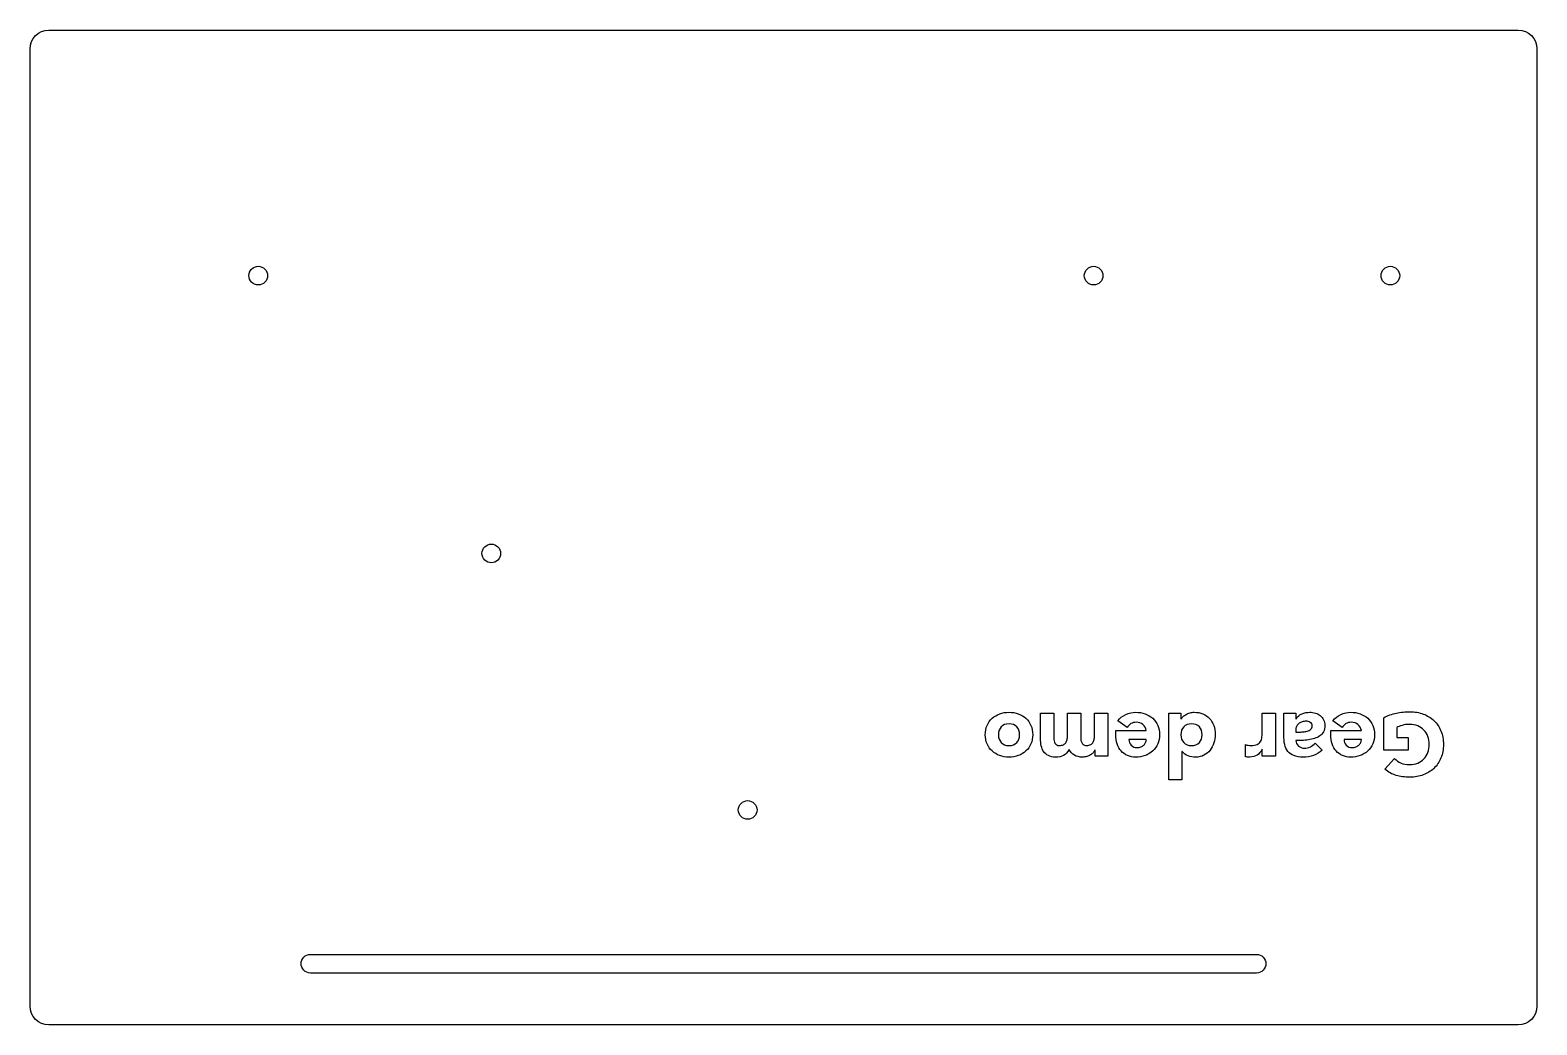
# Model space of a CAD drawing. Header units: millimetres. Extents: x 679 to 921, y 371 to 530.
import ezdxf

# ---------------------------------------------------------------- set-up
doc = ezdxf.new("R2010")
doc.units = ezdxf.units.MM
doc.header["$MEASUREMENT"] = 0
doc.layers.get('0').update_dxf_attribs({"lineweight": 0})

msp = doc.modelspace()

# ---------------------------------------------------------------- linework, layer by layer
at = {"color": 18, "lineweight": 25, "true_color": 0x000000}
for p, q in [((841.35, 416.45), (841.35, 420.5)), ((841.35, 420.5), (843.47, 420.5)), ((843.47, 420.5), (843.47, 416.51)), ((845.69, 416.87), (845.69, 420.5)), ((845.69, 420.5), (847.81, 420.5)), ((847.81, 420.5), (847.81, 416.87)), ((850.02, 417.08), (850.02, 420.5)), ((850.02, 420.5), (852.14, 420.5)), ((852.14, 420.5), (852.14, 413.64)), ((855.24, 418.23), (853.75, 419.32)), ((861.95, 420.5), (863.89, 420.5)), ((861.95, 409.82), (861.95, 420.5)), ((863.89, 420.5), (863.89, 419.6)), ((863.89, 419.6), (863.92, 419.6)), ((876.96, 417.64), (876.96, 420.5)), ((876.96, 420.5), (879.08, 420.5)), ((879.08, 420.5), (879.08, 413.64)), ((880.41, 417.01), (880.41, 420.5)), ((880.41, 420.5), (882.35, 420.5)), ((882.35, 420.5), (882.35, 419.64)), ((882.35, 419.64), (882.38, 419.64)), ((889.76, 418.23), (888.27, 419.32)), ((896.44, 414.57), (896.44, 419.8)), ((853.43, 417.07), (853.43, 417.73)), ((853.43, 417.73), (858.34, 417.73)), ((858.34, 416.29), (855.55, 416.29)), ((882.35, 417.95), (882.35, 417.49)), ((882.35, 417.49), (882.88, 417.49)), ((887.95, 417.07), (887.95, 417.73)), ((887.95, 417.73), (892.86, 417.73)), ((892.86, 416.29), (890.07, 416.29)), ((898.56, 418.23), (898.56, 416.6)), ((898.56, 416.6), (900.35, 416.6)), ((900.35, 416.6), (900.35, 414.57)), ((850.11, 414.57), (850.08, 414.57)), ((850.11, 413.64), (850.11, 414.57)), ((852.14, 413.64), (850.11, 413.64)), ((864.09, 414.37), (864.06, 414.37)), ((864.06, 414.37), (864.06, 409.82)), ((874.25, 413.54), (874.25, 415.47)), ((876.96, 414.74), (876.93, 414.74)), ((876.96, 413.64), (876.96, 414.74)), ((879.08, 413.64), (876.96, 413.64)), ((885.43, 415.73), (886.56, 414.57)), ((900.35, 414.57), (896.44, 414.57)), ((896.65, 411.53), (898.2, 413.23)), ((864.06, 409.82), (861.95, 409.82))]:
    msp.add_line(p, q, dxfattribs=at)
for centre in [(715.79, 490.74), (849.88, 490.74), (897.51, 490.74), (753.2, 446.16), (794.35, 404.99)]:
    msp.add_circle(centre, 1.5, dxfattribs=at)
for points, knots in [([(921.03, 527.14), (921.03, 528.8), (919.68, 530.14), (918.03, 530.14), (918.03, 530.14), (682.17, 530.14), (682.17, 530.14), (680.52, 530.14), (679.17, 528.8), (679.17, 527.14), (679.17, 527.14), (679.17, 373.5), (679.17, 373.5), (679.17, 371.85), (680.52, 370.5), (682.17, 370.5), (682.17, 370.5), (918.03, 370.5), (918.03, 370.5), (919.68, 370.5), (921.03, 371.85), (921.03, 373.5), (921.03, 373.5), (921.03, 527.14), (921.03, 527.14)], [0, 0, 0, 0, 1, 1, 1, 2, 2, 2, 3, 3, 3, 4, 4, 4, 5, 5, 5, 6, 6, 6, 7, 7, 7, 8, 8, 8, 8]), ([(876.03, 378.82), (876.86, 378.82), (877.53, 379.49), (877.53, 380.32), (877.53, 381.15), (876.86, 381.82), (876.03, 381.82), (876.03, 381.82), (724.17, 381.82), (724.17, 381.82), (723.34, 381.82), (722.67, 381.15), (722.67, 380.32), (722.67, 379.49), (723.34, 378.82), (724.17, 378.82), (724.17, 378.82), (876.03, 378.82), (876.03, 378.82)], [0, 0, 0, 0, 1, 1, 1, 2, 2, 2, 3, 3, 3, 4, 4, 4, 5, 5, 5, 6, 6, 6, 6])]:
    msp.add_open_spline(points, degree=3, knots=knots, dxfattribs=at)
for points in [[(832.48, 417.07), (832.48, 417.62), (832.58, 418.11), (832.78, 418.55)], [(832.78, 418.55), (832.98, 419), (833.25, 419.38), (833.6, 419.7)], [(833.6, 419.7), (833.94, 420.01), (834.34, 420.25), (834.81, 420.42)], [(834.81, 420.42), (835.27, 420.59), (835.77, 420.67), (836.3, 420.67)], [(836.3, 418.81), (835.76, 418.81), (835.34, 418.65), (835.05, 418.33)], [(836.3, 420.67), (836.82, 420.67), (837.32, 420.59), (837.79, 420.42)], [(837.55, 418.33), (837.25, 418.65), (836.83, 418.81), (836.3, 418.81)], [(837.79, 420.42), (838.25, 420.25), (838.66, 420.01), (839.01, 419.7)], [(839.01, 419.7), (839.35, 419.38), (839.61, 419), (839.81, 418.55)], [(839.81, 418.55), (840.01, 418.11), (840.11, 417.62), (840.11, 417.07)], [(853.75, 419.32), (854.09, 419.75), (854.52, 420.08), (855.04, 420.32)], [(855.04, 420.32), (855.56, 420.55), (856.09, 420.67), (856.65, 420.67)], [(855.87, 418.84), (855.63, 418.68), (855.42, 418.47), (855.24, 418.23)], [(856.75, 419.06), (856.4, 419.06), (856.11, 418.99), (855.87, 418.84)], [(856.65, 420.67), (857.18, 420.67), (857.68, 420.59), (858.15, 420.42)], [(857.79, 418.71), (857.51, 418.94), (857.16, 419.06), (856.75, 419.06)], [(858.34, 417.73), (858.26, 418.14), (858.08, 418.46), (857.79, 418.71)], [(858.15, 420.42), (858.61, 420.25), (859.01, 420.01), (859.36, 419.7)], [(859.36, 419.7), (859.7, 419.38), (859.97, 419), (860.17, 418.55)], [(860.17, 418.55), (860.36, 418.11), (860.46, 417.62), (860.46, 417.07)], [(863.92, 419.6), (864.01, 419.72), (864.12, 419.85), (864.26, 419.98)], [(864.26, 419.98), (864.39, 420.1), (864.55, 420.22), (864.74, 420.32)], [(865.59, 418.81), (865.05, 418.81), (864.64, 418.65), (864.35, 418.33)], [(864.74, 420.32), (864.92, 420.42), (865.12, 420.51), (865.35, 420.57)], [(865.35, 420.57), (865.57, 420.64), (865.79, 420.67), (866.03, 420.67)], [(866.85, 418.33), (866.55, 418.65), (866.13, 418.81), (865.59, 418.81)], [(866.03, 420.67), (866.54, 420.67), (867, 420.59), (867.41, 420.42)], [(867.41, 420.42), (867.83, 420.24), (868.18, 419.99), (868.48, 419.68)], [(868.48, 419.68), (868.78, 419.36), (869, 418.99), (869.16, 418.55)], [(869.16, 418.55), (869.32, 418.12), (869.4, 417.64), (869.4, 417.13)], [(882.5, 418.51), (882.4, 418.35), (882.35, 418.16), (882.35, 417.95)], [(882.38, 419.64), (882.62, 420.01), (882.93, 420.27), (883.33, 420.43)], [(882.85, 418.91), (882.7, 418.8), (882.58, 418.67), (882.5, 418.51)], [(883.37, 419.15), (883.17, 419.09), (883, 419.01), (882.85, 418.91)], [(883.33, 420.43), (883.72, 420.59), (884.13, 420.67), (884.56, 420.67)], [(883.97, 419.23), (883.76, 419.23), (883.56, 419.2), (883.37, 419.15)], [(884.64, 419.05), (884.43, 419.17), (884.2, 419.23), (883.97, 419.23)], [(884.56, 420.67), (884.88, 420.67), (885.19, 420.62), (885.49, 420.53)], [(884.97, 418.48), (884.97, 418.74), (884.86, 418.93), (884.64, 419.05)], [(884.74, 417.93), (884.89, 418.06), (884.97, 418.25), (884.97, 418.48)], [(885.49, 420.53), (885.78, 420.45), (886.04, 420.31), (886.27, 420.14)], [(886.27, 420.14), (886.49, 419.96), (886.67, 419.74), (886.8, 419.47)], [(887, 418.55), (887, 418.16), (886.93, 417.82), (886.79, 417.55)], [(886.8, 419.47), (886.94, 419.21), (887, 418.9), (887, 418.55)], [(888.27, 419.32), (888.61, 419.75), (889.04, 420.08), (889.56, 420.32)], [(889.56, 420.32), (890.08, 420.55), (890.61, 420.67), (891.17, 420.67)], [(890.39, 418.84), (890.15, 418.68), (889.93, 418.47), (889.76, 418.23)], [(891.27, 419.06), (890.92, 419.06), (890.63, 418.99), (890.39, 418.84)], [(891.17, 420.67), (891.7, 420.67), (892.19, 420.59), (892.67, 420.42)], [(892.31, 418.71), (892.03, 418.94), (891.68, 419.06), (891.27, 419.06)], [(892.86, 417.73), (892.78, 418.14), (892.59, 418.46), (892.31, 418.71)], [(892.67, 420.42), (893.13, 420.25), (893.53, 420.01), (893.88, 419.7)], [(893.88, 419.7), (894.22, 419.38), (894.49, 419), (894.69, 418.55)], [(894.69, 418.55), (894.88, 418.11), (894.98, 417.62), (894.98, 417.07)], [(896.44, 419.8), (897.09, 420.14), (897.76, 420.38), (898.47, 420.53)], [(898.47, 420.53), (899.18, 420.68), (899.9, 420.76), (900.63, 420.76)], [(899.39, 418.57), (899.04, 418.45), (898.76, 418.34), (898.56, 418.23)], [(900.63, 418.72), (900.15, 418.72), (899.74, 418.67), (899.39, 418.57)], [(900.63, 420.76), (901.41, 420.76), (902.13, 420.63), (902.79, 420.39)], [(901.92, 418.48), (901.53, 418.64), (901.1, 418.72), (900.63, 418.72)], [(902.89, 417.82), (902.62, 418.1), (902.29, 418.32), (901.92, 418.48)], [(902.79, 420.39), (903.45, 420.14), (904.02, 419.8), (904.5, 419.34)], [(904.5, 419.34), (904.98, 418.88), (905.36, 418.33), (905.63, 417.68)], [(832.78, 415.59), (832.58, 416.03), (832.48, 416.52), (832.48, 417.07)], [(835.05, 418.33), (834.75, 418.01), (834.6, 417.59), (834.6, 417.07)], [(834.6, 417.07), (834.6, 416.55), (834.75, 416.13), (835.05, 415.81)], [(837.99, 417.07), (837.99, 417.59), (837.84, 418.01), (837.55, 418.33)], [(837.55, 415.81), (837.84, 416.13), (837.99, 416.55), (837.99, 417.07)], [(840.11, 417.07), (840.11, 416.52), (840.01, 416.03), (839.81, 415.59)], [(841.48, 415.29), (841.39, 415.65), (841.35, 416.03), (841.35, 416.45)], [(843.47, 416.51), (843.47, 416.19), (843.54, 415.91), (843.68, 415.69)], [(845.42, 415.78), (845.51, 415.93), (845.58, 416.09), (845.63, 416.28)], [(845.63, 416.28), (845.67, 416.47), (845.69, 416.67), (845.69, 416.87)], [(847.81, 416.87), (847.81, 416.75), (847.81, 416.6), (847.82, 416.42)], [(847.82, 416.42), (847.83, 416.24), (847.86, 416.07), (847.92, 415.91)], [(849.81, 415.88), (849.9, 416.04), (849.95, 416.23), (849.98, 416.43)], [(849.98, 416.43), (850.01, 416.64), (850.02, 416.86), (850.02, 417.08)], [(853.65, 415.59), (853.5, 416.03), (853.43, 416.52), (853.43, 417.07)], [(855.55, 416.29), (855.54, 415.94), (855.66, 415.63), (855.9, 415.38)], [(858.23, 415.81), (858.3, 415.96), (858.33, 416.12), (858.34, 416.29)], [(860.46, 417.07), (860.46, 416.52), (860.36, 416.03), (860.17, 415.59)], [(864.35, 418.33), (864.05, 418.01), (863.89, 417.59), (863.89, 417.07)], [(863.89, 417.07), (863.89, 416.55), (864.05, 416.13), (864.35, 415.81)], [(867.28, 417.07), (867.28, 417.59), (867.14, 418.01), (866.85, 418.33)], [(866.85, 415.81), (867.14, 416.13), (867.28, 416.55), (867.28, 417.07)], [(869.4, 417.13), (869.4, 416.65), (869.33, 416.19), (869.19, 415.76)], [(876.66, 415.98), (876.79, 416.18), (876.87, 416.42), (876.9, 416.7)], [(876.9, 416.7), (876.94, 416.99), (876.96, 417.3), (876.96, 417.64)], [(880.55, 415.5), (880.45, 415.94), (880.41, 416.44), (880.41, 417.01)], [(883.32, 416.15), (882.97, 416.14), (882.65, 416.14), (882.35, 416.14)], [(882.35, 416.14), (882.35, 415.76), (882.49, 415.46), (882.76, 415.25)], [(882.88, 417.49), (883.04, 417.49), (883.24, 417.5), (883.48, 417.52)], [(884.35, 416.24), (884, 416.19), (883.65, 416.16), (883.32, 416.15)], [(883.48, 417.52), (883.72, 417.53), (883.95, 417.57), (884.18, 417.64)], [(884.18, 417.64), (884.39, 417.7), (884.58, 417.8), (884.74, 417.93)], [(885.34, 416.46), (885.01, 416.36), (884.69, 416.28), (884.35, 416.24)], [(886.2, 416.87), (885.94, 416.69), (885.66, 416.56), (885.34, 416.46)], [(886.79, 417.55), (886.64, 417.28), (886.44, 417.05), (886.2, 416.87)], [(888.17, 415.59), (888.02, 416.03), (887.95, 416.52), (887.95, 417.07)], [(890.07, 416.29), (890.06, 415.94), (890.18, 415.63), (890.42, 415.38)], [(892.75, 415.81), (892.82, 415.96), (892.85, 416.12), (892.86, 416.29)], [(894.98, 417.07), (894.98, 416.52), (894.88, 416.03), (894.69, 415.59)], [(903.53, 416.8), (903.38, 417.19), (903.16, 417.53), (902.89, 417.82)], [(903.74, 415.5), (903.74, 415.97), (903.67, 416.41), (903.53, 416.8)], [(905.63, 417.68), (905.9, 417.03), (906.03, 416.3), (906.03, 415.5)], [(833.6, 414.46), (833.25, 414.77), (832.98, 415.14), (832.78, 415.59)], [(834.81, 413.72), (834.34, 413.89), (833.94, 414.14), (833.6, 414.46)], [(836.3, 413.47), (835.77, 413.47), (835.27, 413.55), (834.81, 413.72)], [(835.05, 415.81), (835.34, 415.49), (835.76, 415.33), (836.3, 415.33)], [(836.3, 415.33), (836.83, 415.33), (837.25, 415.49), (837.55, 415.81)], [(837.79, 413.72), (837.32, 413.55), (836.82, 413.47), (836.3, 413.47)], [(839.01, 414.46), (838.66, 414.14), (838.25, 413.89), (837.79, 413.72)], [(839.81, 415.59), (839.61, 415.14), (839.35, 414.77), (839.01, 414.46)], [(841.87, 414.34), (841.69, 414.61), (841.55, 414.92), (841.48, 415.29)], [(842.62, 413.71), (842.3, 413.86), (842.05, 414.07), (841.87, 414.34)], [(843.78, 413.47), (843.32, 413.47), (842.93, 413.55), (842.62, 413.71)], [(843.68, 415.69), (843.81, 415.45), (844.05, 415.33), (844.4, 415.33)], [(845.07, 413.75), (844.72, 413.56), (844.29, 413.47), (843.78, 413.47)], [(844.4, 415.33), (844.65, 415.33), (844.85, 415.38), (845.02, 415.46)], [(845.02, 415.46), (845.18, 415.54), (845.32, 415.64), (845.42, 415.78)], [(845.96, 414.7), (845.71, 414.25), (845.42, 413.94), (845.07, 413.75)], [(846.8, 413.77), (846.43, 413.96), (846.14, 414.27), (845.96, 414.7)], [(848.08, 413.47), (847.59, 413.47), (847.17, 413.57), (846.8, 413.77)], [(847.92, 415.91), (847.98, 415.75), (848.07, 415.62), (848.2, 415.5)], [(848.2, 415.5), (848.32, 415.39), (848.51, 415.33), (848.75, 415.33)], [(848.75, 415.33), (849.03, 415.33), (849.25, 415.38), (849.42, 415.49)], [(849.36, 413.82), (849.19, 413.72), (849, 413.63), (848.78, 413.57)], [(849.8, 414.17), (849.68, 414.04), (849.53, 413.93), (849.36, 413.82)], [(849.42, 415.49), (849.59, 415.58), (849.72, 415.71), (849.81, 415.88)], [(850.08, 414.57), (850.01, 414.44), (849.92, 414.31), (849.8, 414.17)], [(854.3, 414.46), (854.02, 414.77), (853.8, 415.14), (853.65, 415.59)], [(855.32, 413.72), (854.92, 413.89), (854.58, 414.14), (854.3, 414.46)], [(856.65, 413.47), (856.16, 413.47), (855.72, 413.55), (855.32, 413.72)], [(855.9, 415.38), (856.14, 415.12), (856.46, 414.99), (856.85, 414.99)], [(858.15, 413.72), (857.68, 413.55), (857.18, 413.47), (856.65, 413.47)], [(856.85, 414.99), (857.08, 414.99), (857.29, 415.03), (857.47, 415.11)], [(857.47, 415.11), (857.65, 415.18), (857.8, 415.28), (857.93, 415.4)], [(857.93, 415.4), (858.06, 415.52), (858.16, 415.65), (858.23, 415.81)], [(859.36, 414.46), (859.01, 414.14), (858.61, 413.89), (858.15, 413.72)], [(860.17, 415.59), (859.97, 415.14), (859.7, 414.77), (859.36, 414.46)], [(865.04, 413.68), (864.65, 413.81), (864.34, 414.04), (864.09, 414.37)], [(864.35, 415.81), (864.64, 415.49), (865.05, 415.33), (865.59, 415.33)], [(866.27, 413.47), (865.82, 413.47), (865.42, 413.54), (865.04, 413.68)], [(865.59, 415.33), (866.13, 415.33), (866.55, 415.49), (866.85, 415.81)], [(867.58, 413.78), (867.19, 413.57), (866.76, 413.47), (866.27, 413.47)], [(868.57, 414.58), (868.3, 414.25), (867.97, 413.98), (867.58, 413.78)], [(869.19, 415.76), (869.04, 415.31), (868.83, 414.92), (868.57, 414.58)], [(874.25, 415.47), (874.4, 415.43), (874.55, 415.39), (874.7, 415.38)], [(874.7, 415.38), (874.84, 415.35), (874.99, 415.33), (875.15, 415.33)], [(876.13, 413.79), (875.82, 413.58), (875.42, 413.47), (874.95, 413.47)], [(875.15, 415.33), (875.56, 415.33), (875.88, 415.39), (876.11, 415.5)], [(876.11, 415.5), (876.35, 415.62), (876.53, 415.78), (876.66, 415.98)], [(876.93, 414.74), (876.71, 414.32), (876.44, 414), (876.13, 413.79)], [(881.06, 414.39), (880.81, 414.69), (880.64, 415.06), (880.55, 415.5)], [(882.02, 413.71), (881.61, 413.86), (881.29, 414.09), (881.06, 414.39)], [(883.54, 413.47), (882.92, 413.47), (882.41, 413.55), (882.02, 413.71)], [(882.76, 415.25), (883.03, 415.02), (883.34, 414.91), (883.71, 414.91)], [(885.18, 413.75), (884.65, 413.56), (884.11, 413.47), (883.54, 413.47)], [(883.71, 414.91), (884.06, 414.91), (884.38, 414.98), (884.67, 415.14)], [(884.67, 415.14), (884.95, 415.28), (885.21, 415.47), (885.43, 415.73)], [(886.56, 414.57), (886.17, 414.2), (885.71, 413.93), (885.18, 413.75)], [(888.82, 414.46), (888.54, 414.77), (888.32, 415.14), (888.17, 415.59)], [(889.84, 413.72), (889.44, 413.89), (889.1, 414.14), (888.82, 414.46)], [(891.17, 413.47), (890.68, 413.47), (890.24, 413.55), (889.84, 413.72)], [(890.42, 415.38), (890.66, 415.12), (890.98, 414.99), (891.37, 414.99)], [(892.67, 413.72), (892.19, 413.55), (891.7, 413.47), (891.17, 413.47)], [(891.37, 414.99), (891.6, 414.99), (891.81, 415.03), (891.99, 415.11)], [(891.99, 415.11), (892.17, 415.18), (892.32, 415.28), (892.45, 415.4)], [(892.45, 415.4), (892.58, 415.52), (892.68, 415.65), (892.75, 415.81)], [(893.88, 414.46), (893.53, 414.14), (893.13, 413.89), (892.67, 413.72)], [(894.69, 415.59), (894.49, 415.14), (894.22, 414.77), (893.88, 414.46)], [(902.89, 413.2), (903.16, 413.48), (903.38, 413.82), (903.53, 414.22)], [(903.53, 414.22), (903.67, 414.61), (903.74, 415.04), (903.74, 415.5)], [(906.03, 415.5), (906.03, 414.7), (905.9, 413.98), (905.63, 413.33)], [(848.78, 413.57), (848.56, 413.5), (848.33, 413.47), (848.08, 413.47)], [(874.59, 413.48), (874.46, 413.49), (874.35, 413.51), (874.25, 413.54)], [(874.95, 413.47), (874.83, 413.47), (874.71, 413.47), (874.59, 413.48)], [(898.43, 410.54), (897.75, 410.73), (897.16, 411.06), (896.65, 411.53)], [(898.2, 413.23), (898.5, 412.92), (898.84, 412.68), (899.22, 412.52)], [(899.22, 412.52), (899.6, 412.36), (900.07, 412.28), (900.63, 412.28)], [(900.63, 412.28), (901.1, 412.28), (901.53, 412.36), (901.92, 412.52)], [(901.92, 412.52), (902.29, 412.68), (902.62, 412.91), (902.89, 413.2)], [(904.5, 411.67), (904.02, 411.21), (903.45, 410.86), (902.79, 410.62)], [(905.63, 413.33), (905.36, 412.68), (904.98, 412.13), (904.5, 411.67)], [(900.63, 410.25), (899.83, 410.25), (899.1, 410.35), (898.43, 410.54)], [(902.79, 410.62), (902.13, 410.37), (901.41, 410.25), (900.63, 410.25)]]:
    msp.add_open_spline(points, degree=3, dxfattribs=at)

doc.saveas('drawing.dxf')
